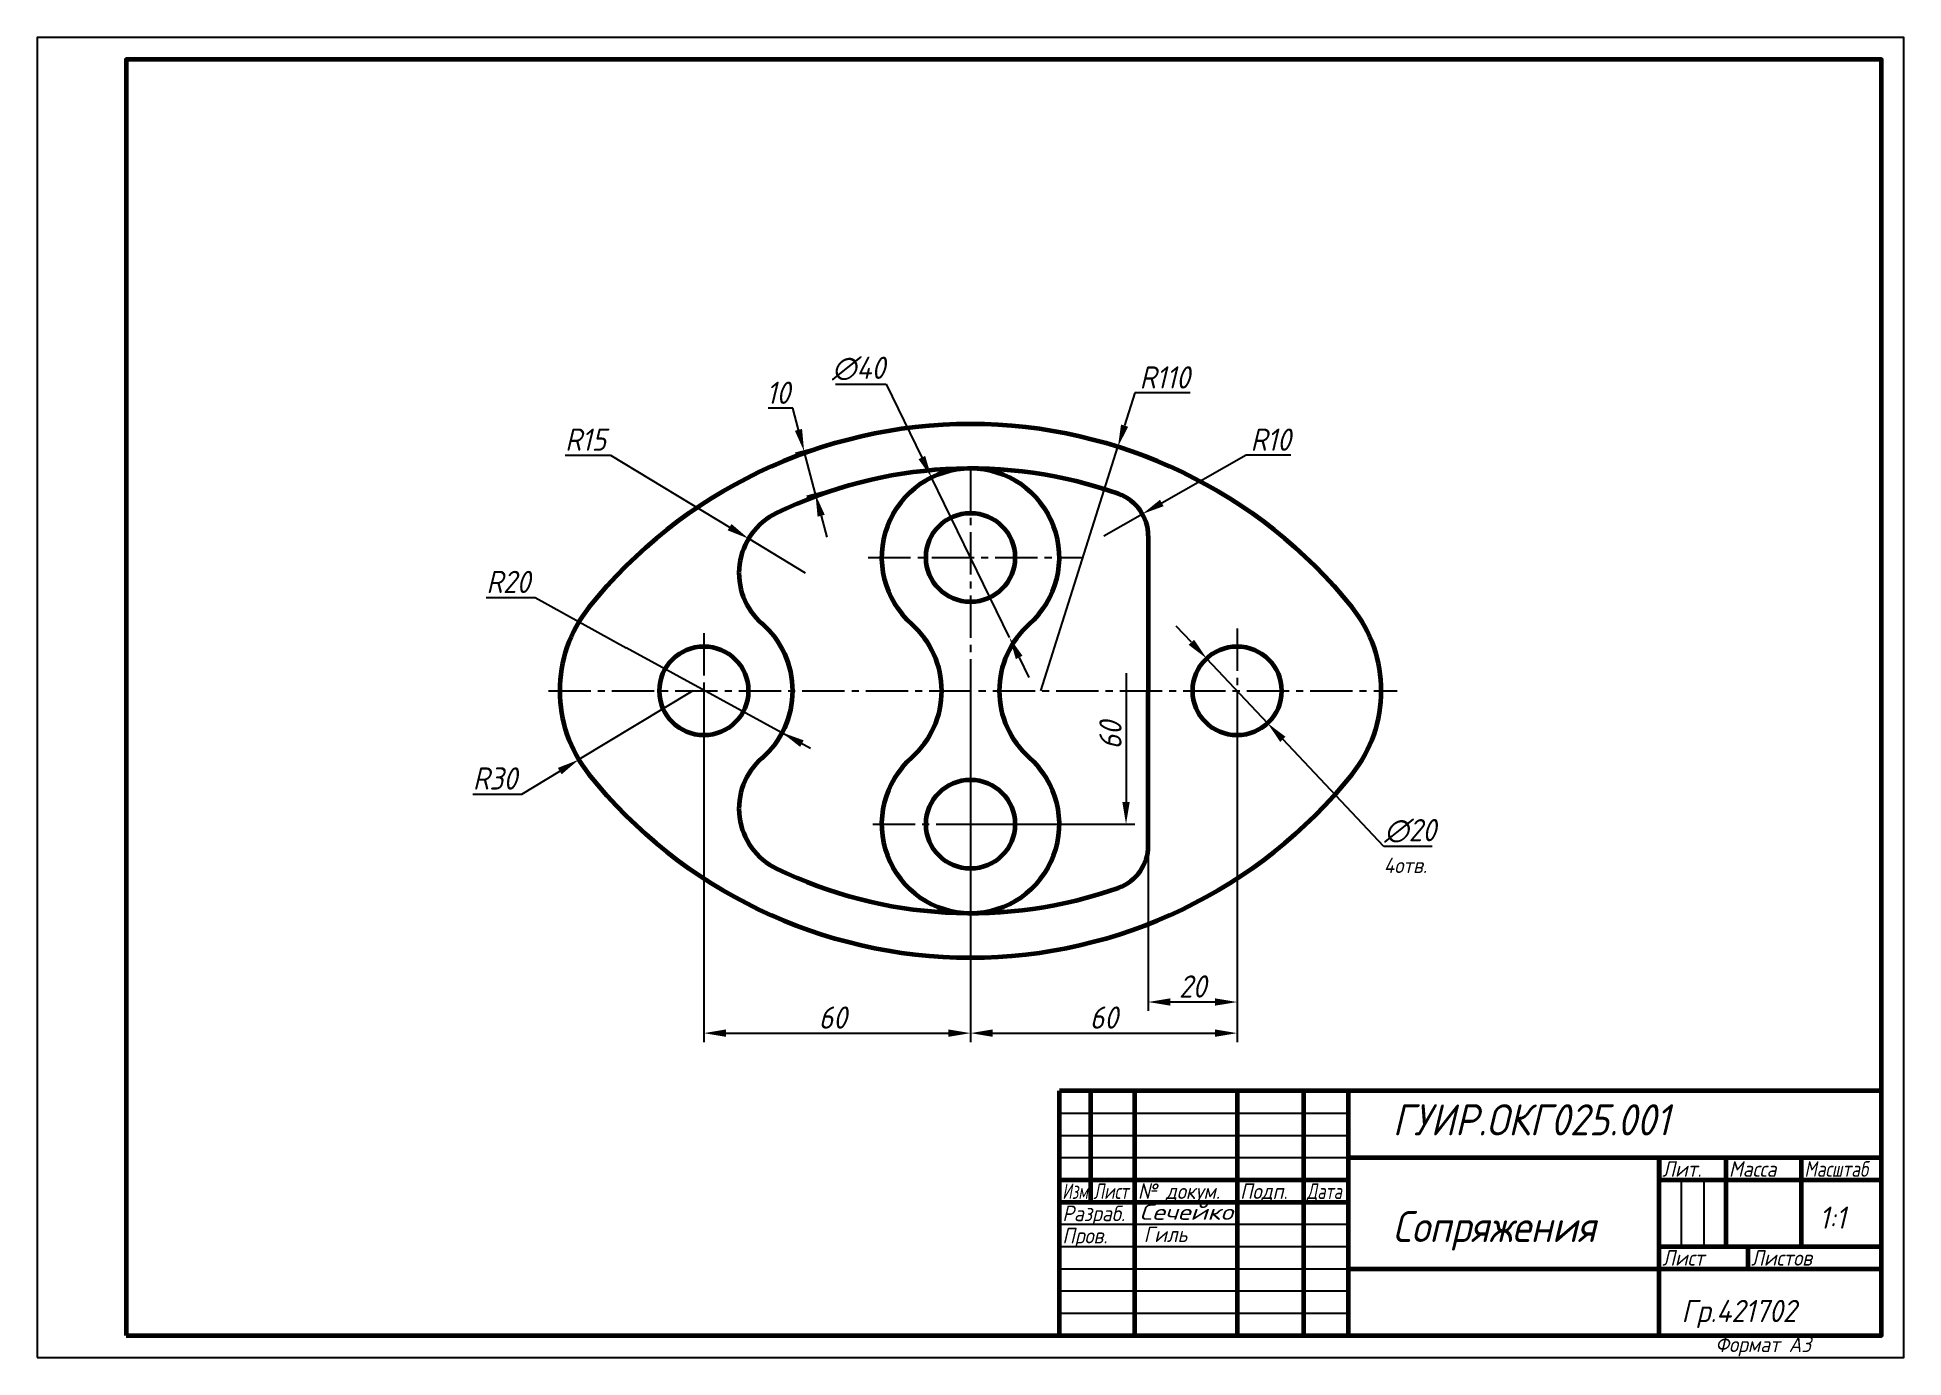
# Model space of a CAD drawing. Header units: millimetres. Extents: x 0 to 420, y 0 to 297.
import ezdxf
from ezdxf.enums import TextEntityAlignment as Align

# ---------------------------------------------------------------- set-up
doc = ezdxf.new("R2010")
doc.units = ezdxf.units.MM
doc.header["$LTSCALE"] = 0.5
doc.linetypes.add('осевая2', pattern=[28.575, 19.05, -3.175, 3.175, -3.175])
doc.layers.get('0').update_dxf_attribs({"lineweight": 60})
doc.layers.get('Defpoints').update_dxf_attribs({"color": 5})
doc.layers.add('1-оси', color=50, linetype='осевая2')
doc.layers.add('3-размеры', color=6, linetype='Continuous')
doc.layers.add('4-текст', color=7, linetype='Continuous', true_color=0x00ad00)
doc.styles.get("Standard").update_dxf_attribs({"font": 'isocpeui.ttf', "width": 0.9})
doc.dimstyles.new('Standart', dxfattribs={"dimtxt": 5, "dimasz": 5, "dimexe": 2, "dimexo": 0, "dimgap": 1, "dimtad": 1, "dimtoh": 1, "dimdec": 0, "dimtxsty": 'Standard', "dimcen": 2.5, "dimadec": 0, "dimazin": 0, "dimtfac": 1, "dimtdec": 0, "dimtmove": 0, "dimatfit": 3, "dimldrblk": 'DOTSMALL', "dimfxl": 1, "dimarcsym": 0})

# ---------------------------------------------------------------- blocks, each defined once
blk = doc.blocks.new('*D19')
at = {"layer": '3-размеры', "color": 0, "lineweight": -2, "transparency": 16777216}
for p, q in [((170.01, 213.55), (164.48, 213.55)), ((171.28, 208.72), (170.01, 213.55)), ((181.91, 206.35), (170.63, 203.37)), ((175.11, 194.21), (172.56, 203.88)), ((184.46, 196.68), (173.18, 193.7)), ((176.39, 189.38), (177.67, 184.55))]:
    blk.add_line(p, q, dxfattribs=at)
at = {"layer": '3-размеры', "color": 0, "transparency": 16777216}
for points in [[(172.09, 208.93), (170.48, 208.5), (172.56, 203.88)], [(177.2, 189.59), (175.59, 189.17), (175.11, 194.21)]]:
    blk.add_solid(points, dxfattribs=at)
at = {"layer": 'Defpoints', "color": 0, "transparency": 16777216}
for p in [(181.91, 206.35), (172.56, 203.88), (184.46, 196.68)]:
    blk.add_point(p, dxfattribs=at)
at = {"layer": '3-размеры', "color": 0, "transparency": 16777216, "insert": (166.74, 217.05), "char_height": 5, "attachment_point": 5}
blk.add_mtext('10', dxfattribs=at)
blk = doc.blocks.new('_DotSmall')
at = {"color": 0, "linetype": 'ByBlock', "const_width": 0.5}
blk.add_lwpolyline([(-0.0625, 0, 1), (0.0625, 0, 1)], format="xyb", close=True, dxfattribs=at)
blk = doc.blocks.new('*D20')
at = {"layer": '3-размеры', "color": 0, "lineweight": -2, "transparency": 16777216}
for p, q in [((250, 150), (250, 78)), ((270, 150), (270, 78)), ((265, 80), (255, 80))]:
    blk.add_line(p, q, dxfattribs=at)
at = {"layer": '3-размеры', "color": 0, "transparency": 16777216}
for points in [[(255, 80.83), (255, 79.17), (250, 80)], [(265, 80.83), (265, 79.17), (270, 80)]]:
    blk.add_solid(points, dxfattribs=at)
at = {"layer": 'Defpoints', "color": 0, "transparency": 16777216}
for p in [(250, 150), (270, 150), (250, 80)]:
    blk.add_point(p, dxfattribs=at)
at = {"layer": '3-размеры', "color": 0, "transparency": 16777216, "insert": (260, 83.5), "char_height": 5, "attachment_point": 5}
blk.add_mtext('20', dxfattribs=at)
blk = doc.blocks.new('*D21')
at = {"layer": '3-размеры', "color": 0, "lineweight": -2, "transparency": 16777216}
for p, q in [((150, 150), (150, 71)), ((210, 150), (210, 71)), ((155, 73), (205, 73))]:
    blk.add_line(p, q, dxfattribs=at)
at = {"layer": '3-размеры', "color": 0, "transparency": 16777216}
for points in [[(155, 73.83), (155, 72.17), (150, 73)], [(205, 73.83), (205, 72.17), (210, 73)]]:
    blk.add_solid(points, dxfattribs=at)
at = {"layer": 'Defpoints', "color": 0, "transparency": 16777216}
for p in [(150, 150), (210, 150), (210, 73)]:
    blk.add_point(p, dxfattribs=at)
at = {"layer": '3-размеры', "color": 0, "transparency": 16777216, "insert": (179, 76.5), "char_height": 5, "attachment_point": 5}
blk.add_mtext('60', dxfattribs=at)
blk = doc.blocks.new('*D22')
at = {"layer": '3-размеры', "color": 0, "lineweight": -2, "transparency": 16777216}
for p, q in [((210, 150), (210, 71)), ((270, 150), (270, 71)), ((215, 73), (265, 73))]:
    blk.add_line(p, q, dxfattribs=at)
at = {"layer": '3-размеры', "color": 0, "transparency": 16777216}
for points in [[(215, 73.83), (215, 72.17), (210, 73)], [(265, 73.83), (265, 72.17), (270, 73)]]:
    blk.add_solid(points, dxfattribs=at)
at = {"layer": 'Defpoints', "color": 0, "transparency": 16777216}
for p in [(210, 150), (270, 150), (270, 73)]:
    blk.add_point(p, dxfattribs=at)
at = {"layer": '3-размеры', "color": 0, "transparency": 16777216, "insert": (240, 76.5), "char_height": 5, "attachment_point": 5}
blk.add_mtext('60', dxfattribs=at)
blk = doc.blocks.new('*D23')
at = {"layer": '3-размеры', "color": 0, "lineweight": -2, "transparency": 16777216}
for p, q in [((259.71, 160.91), (256.28, 164.55)), ((263.14, 157.28), (276.86, 142.72)), ((303, 115), (280.29, 139.09)), ((313.9, 115), (303, 115))]:
    blk.add_line(p, q, dxfattribs=at)
at = {"layer": '3-размеры', "color": 0, "transparency": 16777216}
for points in [[(260.32, 161.49), (259.1, 160.34), (263.14, 157.28)], [(280.9, 139.66), (279.68, 138.51), (276.86, 142.72)]]:
    blk.add_solid(points, dxfattribs=at)
at = {"layer": 'Defpoints', "color": 0, "transparency": 16777216}
for p in [(263.14, 157.28), (276.86, 142.72)]:
    blk.add_point(p, dxfattribs=at)
at = {"layer": '3-размеры', "color": 0, "transparency": 16777216, "insert": (308.95, 118.5), "char_height": 5, "attachment_point": 5}
blk.add_mtext('∅20', dxfattribs=at)
blk = doc.blocks.new('*D24')
at = {"layer": '3-размеры', "color": 0, "lineweight": -2, "transparency": 16777216}
for p, q in [((272, 203), (253.05, 192.25)), ((282.09, 203), (272, 203)), ((240, 184.85), (248.7, 189.79))]:
    blk.add_line(p, q, dxfattribs=at)
at = {"layer": '3-размеры', "color": 0, "transparency": 16777216}
blk.add_solid([(252.64, 192.98), (253.46, 191.53), (248.7, 189.79)], dxfattribs=at)
at = {"layer": 'Defpoints', "color": 0, "transparency": 16777216}
for p in [(248.7, 189.79), (240, 184.85)]:
    blk.add_point(p, dxfattribs=at)
at = {"layer": '3-размеры', "color": 0, "transparency": 16777216, "insert": (277.55, 206.5), "char_height": 5, "attachment_point": 5}
blk.add_mtext('R10', dxfattribs=at)
blk = doc.blocks.new('*D27')
at = {"layer": '3-размеры', "color": 0, "lineweight": -2, "transparency": 16777216}
for p, q in [((179.64, 219), (191, 219)), ((191, 219), (199.05, 202.47)), ((218.76, 162.02), (201.24, 197.98)), ((220.95, 157.53), (223.14, 153.03))]:
    blk.add_line(p, q, dxfattribs=at)
at = {"layer": '3-размеры', "color": 0, "transparency": 16777216}
for points in [[(199.8, 202.84), (198.3, 202.11), (201.24, 197.98)], [(221.7, 157.89), (220.2, 157.16), (218.76, 162.02)]]:
    blk.add_solid(points, dxfattribs=at)
at = {"layer": 'Defpoints', "color": 0, "transparency": 16777216}
for p in [(201.24, 197.98), (218.76, 162.02)]:
    blk.add_point(p, dxfattribs=at)
at = {"layer": '3-размеры', "color": 0, "transparency": 16777216, "insert": (184.82, 222.5), "char_height": 5, "attachment_point": 5}
blk.add_mtext('∅40', dxfattribs=at)
blk = doc.blocks.new('*D28')
at = {"layer": '3-размеры', "color": 0, "lineweight": -2, "transparency": 16777216}
for p, q in [((147.55, 150), (121.85, 134.52)), ((109, 126.78), (117.57, 131.94)), ((97.97, 126.78), (109, 126.78))]:
    blk.add_line(p, q, dxfattribs=at)
at = {"layer": '3-размеры', "color": 0, "transparency": 16777216}
blk.add_solid([(117.14, 132.66), (118, 131.23), (121.85, 134.52)], dxfattribs=at)
at = {"layer": 'Defpoints', "color": 0, "transparency": 16777216}
for p in [(147.55, 150), (121.85, 134.52)]:
    blk.add_point(p, dxfattribs=at)
at = {"layer": '3-размеры', "color": 0, "transparency": 16777216, "insert": (102.99, 130.28), "char_height": 5, "attachment_point": 5}
blk.add_mtext('R30', dxfattribs=at)
blk = doc.blocks.new('*D30')
at = {"layer": '3-размеры', "color": 0, "lineweight": -2, "transparency": 16777216}
for p, q in [((118.78, 203), (129, 203)), ((129, 203), (155.78, 186.82)), ((172.89, 176.47), (160.06, 184.23))]:
    blk.add_line(p, q, dxfattribs=at)
at = {"layer": '3-размеры', "color": 0, "transparency": 16777216}
blk.add_solid([(156.21, 187.53), (155.35, 186.1), (160.06, 184.23)], dxfattribs=at)
at = {"layer": 'Defpoints', "color": 0, "transparency": 16777216}
for p in [(160.06, 184.23), (172.89, 176.47)]:
    blk.add_point(p, dxfattribs=at)
at = {"layer": '3-размеры', "color": 0, "transparency": 16777216, "insert": (123.39, 206.5), "char_height": 5, "attachment_point": 5}
blk.add_mtext('R15', dxfattribs=at)

msp = doc.modelspace()

# ---------------------------------------------------------------- linework, layer by layer
for p, q in [((250, 184.85), (250, 150)), ((250, 115.15), (250, 150)), ((365, 45), (365, 40))]:
    msp.add_line(p, q)
at = {"lineweight": 60}
for p, q in [((415, 60), (230, 60)), ((230, 5), (230, 60)), ((237, 60), (237, 35)), ((247, 5), (247, 60)), ((270, 60), (270, 5)), ((285, 5), (285, 60)), ((295, 60), (295, 5)), ((295, 45), (415, 45)), ((365, 5), (365, 45)), ((380, 45), (380, 25)), ((397, 25), (397, 45)), ((230, 40), (295, 40)), ((365, 40), (415, 40)), ((230, 35), (295, 35)), ((365, 25), (415, 25)), ((385, 20), (385, 25)), ((295, 20), (415, 20))]:
    msp.add_line(p, q, dxfattribs=at)
at = {"lineweight": -3}
for p, q in [((230, 55), (295, 55)), ((230, 50), (295, 50)), ((230, 45), (295, 45)), ((370, 25), (370, 40)), ((375, 40), (375, 25)), ((230, 30), (295, 30)), ((230, 25), (295, 25)), ((230, 20), (295, 20)), ((230, 15), (295, 15)), ((230, 10), (295, 10))]:
    msp.add_line(p, q, dxfattribs=at)
at = {"lineweight": 60}
msp.add_lwpolyline([(20, 5), (415, 5), (415, 292), (20, 292)], close=True, dxfattribs=at)
for centre in [(210, 180), (150, 150), (270, 150), (210, 120)]:
    msp.add_circle(centre, 10)
for centre, radius, start, end in [((210, 100), 110, 38.6822, 141.3178), ((210, 100), 100, 70.5288, 115.883), ((210, 180), 20, 311.4096, 228.5904), ((240, 184.85), 10, 0, 70.5288), ((172.89, 176.47), 15, 115.883, 229.1464), ((147.55, 150), 30, 141.3178, 218.6822), ((272.45, 150), 30, 321.3178, 38.6822), ((150, 150), 20, 0, 49.1464), ((183.54, 150), 20, 311.4096, 48.5904), ((236.46, 150), 20, 131.4096, 228.5904), ((150, 150), 20, 310.8536, 0), ((172.89, 123.53), 15, 130.8536, 244.117), ((210, 120), 20, 131.4096, 48.5904), ((210, 200), 110, 218.6822, 321.3178), ((240, 115.15), 10, 289.4712, 0), ((210, 200), 100, 244.117, 289.4712)]:
    msp.add_arc(centre, radius, start, end)
at = {"layer": '1-оси'}
for p, q in [((210, 200), (210, 96)), ((187, 180), (235, 180)), ((270, 164), (270, 134)), ((150, 163), (150, 136)), ((115, 150), (306, 150)), ((188, 120), (234.5, 120))]:
    msp.add_line(p, q, dxfattribs=at)
at = {"layer": '3-размеры'}
for p, q in [((247, 217), (244.67, 209.65)), ((259.42, 217), (247, 217)), ((225.81, 150), (243.17, 204.88)), ((100.97, 171), (112, 171)), ((112, 171), (132.5, 159.67)), ((174, 137), (132.5, 159.67)), ((245, 154), (245, 125)), ((210, 120), (247, 120))]:
    msp.add_line(p, q, dxfattribs=at)
for points in [[(243.88, 209.9), (245.47, 209.4), (243.17, 204.88)], [(172.47, 138.85), (171.66, 137.39), (167.52, 140.65)], [(244.17, 125), (245.83, 125), (245, 120)]]:
    msp.add_solid(points, dxfattribs=at)
at = {"layer": 'Defpoints'}
msp.add_lwpolyline([(0, 0), (420, 0), (420, 297), (0, 297)], close=True, dxfattribs=at)

# ---------------------------------------------------------------- texts
at = {"lineweight": -3, "width": 0.9}
msp.add_text('Формат А3', height=3.5, dxfattribs=at).set_placement((377.6, 1.25))
at = {"layer": '3-размеры', "width": 0.9}
msp.add_text('4отв.', height=3.5, dxfattribs=at).set_placement((303, 109))
at = {"layer": '3-размеры', "char_height": 5, "attachment_point": 5}
for s, insert in [('R110', (253.71, 220.5)), ('R20', (105.99, 174.5))]:
    msp.add_mtext(s, dxfattribs=dict(at, insert=insert))
at = {"layer": '3-размеры', "insert": (241.5, 140), "char_height": 5, "attachment_point": 5, "rotation": 90}
msp.add_mtext('60', dxfattribs=at)
at = {"layer": '4-текст', "width": 0.9}
for s, height, p in [('ГУИР.ОКГ025.001', 7, (305, 50)), ('1:1', 5, (401, 29)), ('Гиль', 3.5, (249, 26)), ('Сопряжения', 7, (305, 26)), ('Гр.421702', 5, (370, 8))]:
    msp.add_text(s, height=height, dxfattribs=at).set_placement(p)
at = {"layer": '4-текст', "lineweight": -3}
for s, width, p in [('Лит.', 0.9, (365.67, 40.7)), ('Масса', 0.9, (380.67, 40.7)), ('Масштаб', 0.8, (397.67, 40.7)), ('Изм.', 0.7, (230.67, 35.7)), ('Лист', 0.75, (237.67, 35.7)), ('№ докум.', 0.9, (247.67, 35.7)), ('Подп.', 0.9, (270.67, 35.7)), ('Дата', 0.75, (285.67, 35.7)), ('Разраб.', 0.9, (230.67, 30.7)), ('Пров.', 0.9, (230.67, 25.7)), ('Лист', 0.9, (365.67, 20.7)), ('Листов', 0.9, (385.67, 20.7))]:
    msp.add_text(s, height=3.5, dxfattribs=dict(at, width=width)).set_placement(p)
at = {"layer": '4-текст', "width": 1.17682}
msp.add_text('Сечейко', height=3.5, dxfattribs=at).set_placement((248, 31), (269, 31), align=Align.FIT)

# ---------------------------------------------------------------- dimensions: what is measured, and where the dimension line sits
at = {"layer": '3-размеры'}
for p1, p2, picture, middle in [((218.76, 162.02), (201.24, 197.98), '*D27', (184.82, 219)), ((263.14, 157.28), (276.86, 142.72), '*D23', (308.95, 115))]:
    dim = msp.add_diameter_dim_2p(p1=p1, p2=p2, dimstyle='Standart', dxfattribs=at)
    dim.commit()
    dim.dimension.update_dxf_attribs({"geometry": picture, "text_midpoint": middle, "dimtype": 163})
dim = msp.add_linear_dim(base=(172.56, 203.88), p1=(184.46, 196.68), p2=(181.91, 206.35), angle=104.7968, dimstyle='Standart', dxfattribs=at)
dim.commit()
dim.dimension.update_dxf_attribs({"geometry": '*D19', "text_midpoint": (166.74, 213.55), "dimtype": 161})
for center, mpoint, picture, middle in [((172.89, 176.47), (160.06, 184.23), '*D30', (123.39, 203)), ((240, 184.85), (248.7, 189.79), '*D24', (277.55, 203))]:
    dim = msp.add_radius_dim(center=center, mpoint=mpoint, dimstyle='Standart', dxfattribs=at)
    dim.commit()
    dim.dimension.update_dxf_attribs({"geometry": picture, "text_midpoint": middle, "dimtype": 164})
dim = msp.add_radius_dim(center=(147.55, 150), mpoint=(121.85, 134.52), dimstyle='Standart', dxfattribs=at)
dim.commit()
dim.dimension.update_dxf_attribs({"geometry": '*D28', "text_midpoint": (102.99, 130.28)})
for base, p1, p2, picture, middle in [((210, 73), (150, 150), (210, 150), '*D21', (179, 73)), ((250, 80), (270, 150), (250, 150), '*D20', (260, 80))]:
    dim = msp.add_linear_dim(base=base, p1=p1, p2=p2, dimstyle='Standart', dxfattribs=at)
    dim.commit()
    dim.dimension.update_dxf_attribs({"geometry": picture, "text_midpoint": middle, "dimtype": 160})
dim = msp.add_linear_dim(base=(270, 73), p1=(210, 150), p2=(270, 150), dimstyle='Standart', override={"dimtmove": 1}, dxfattribs=at)
dim.commit()
dim.dimension.update_dxf_attribs({"geometry": '*D22', "text_midpoint": (240, 76.5)})

doc.saveas('drawing.dxf')
